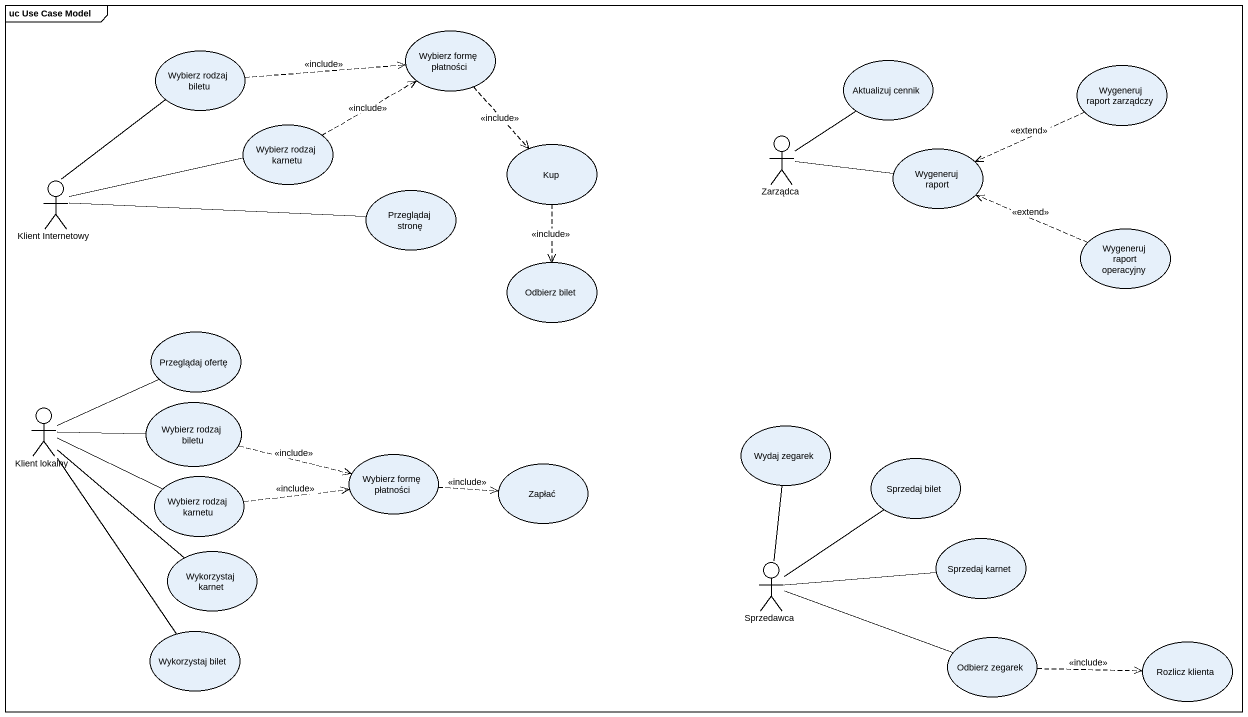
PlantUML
@startuml
mainframe uc Use Case Model
usecase "Wybierz formę płatności" as Wybierz_formę_płatności
usecase "Wybierz rodzaj biletu" as Wybierz_rodzaj_biletu
usecase "Aktualizuj cennik" as Aktualizuj_cennik
usecase "Wygeneruj raport zarządczy" as Wygeneruj_raport_zarządczy
usecase "Wybierz rodzaj karnetu" as Wybierz_rodzaj_karnetu
usecase Kup
actor Zarządca
usecase "Wygeneruj raport" as Wygeneruj_raport
actor "Klient Internetowy" as Klient_Internetowy
usecase "Przeglądaj stronę" as Przeglądaj_stronę
usecase "Wygeneruj raport operacyjny" as Wygeneruj_raport_operacyjny
usecase "Odbierz bilet" as Odbierz_bilet
usecase "Przeglądaj ofertę" as Przeglądaj_ofertę
actor "Klient lokalny" as Klient_lokalny
usecase "Wybierz rodzaj biletu" as Wybierz_rodzaj_biletu_2
usecase "Wydaj zegarek" as Wydaj_zegarek
usecase "Wybierz formę płatności" as Wybierz_formę_płatności_2
usecase Zapłać
usecase "Sprzedaj bilet" as Sprzedaj_bilet
usecase "Wybierz rodzaj karnetu" as Wybierz_rodzaj_karnetu_2
usecase "Sprzedaj karnet" as Sprzedaj_karnet
usecase "Wykorzystaj karnet" as Wykorzystaj_karnet
actor Sprzedawca
usecase "Wykorzystaj bilet" as Wykorzystaj_bilet
usecase "Odbierz zegarek" as Odbierz_zegarek
usecase "Rozlicz klienta" as Rozlicz_klienta
Wybierz_formę_płatności ..> Kup : <<include>>
Wybierz_rodzaj_biletu .right.> Wybierz_formę_płatności : <<include>>
Wygeneruj_raport_zarządczy .left.> Wygeneruj_raport : <<extend>>
Wybierz_rodzaj_karnetu .right.> Wybierz_formę_płatności : <<include>>
Kup ..> Odbierz_bilet : <<include>>
Zarządca -up- Aktualizuj_cennik
Zarządca -right- Wygeneruj_raport
Klient_Internetowy -up- Wybierz_rodzaj_biletu
Klient_Internetowy -right- Wybierz_rodzaj_karnetu
Klient_Internetowy -right- Przeglądaj_stronę
Wygeneruj_raport_operacyjny .left.> Wygeneruj_raport : <<extend>>
Klient_lokalny -right- Przeglądaj_ofertę
Klient_lokalny -right- Wybierz_rodzaj_biletu_2
Klient_lokalny -right- Wybierz_rodzaj_karnetu_2
Klient_lokalny -- Wykorzystaj_karnet
Klient_lokalny -- Wykorzystaj_bilet
Wybierz_rodzaj_biletu_2 .right.> Wybierz_formę_płatności_2 : <<include>>
Wybierz_formę_płatności_2 .right.> Zapłać : <<include>>
Wybierz_rodzaj_karnetu_2 .right.> Wybierz_formę_płatności_2 : <<include>>
Sprzedawca -up- Wydaj_zegarek
Sprzedawca -up- Sprzedaj_bilet
Sprzedawca -right- Sprzedaj_karnet
Odbierz_zegarek -left- Sprzedawca
Odbierz_zegarek .right.> Rozlicz_klienta : <<include>>
@enduml
